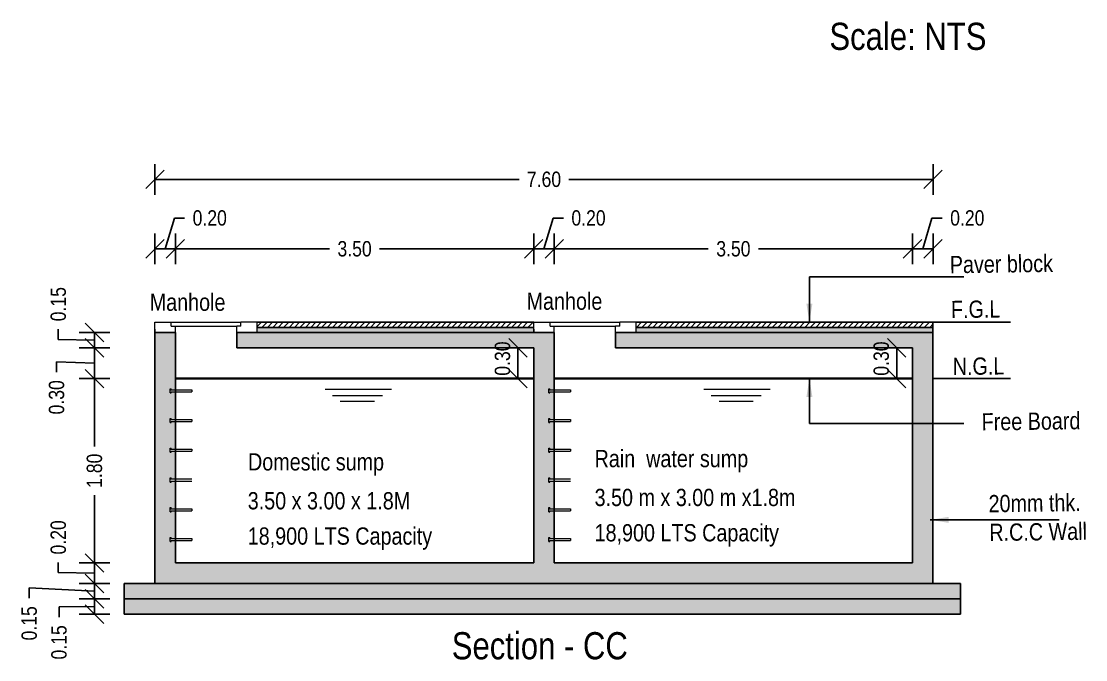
# Model space of a CAD drawing. Header units: metres. Extents: x -488 to 19274, y 1106 to 2071.
# Drawn here: x 19178.6 to 19192.34, y 1153.9 to 1162.14 of the extents above; entities that cross this region are included whole.
import ezdxf

# ---------------------------------------------------------------- set-up
doc = ezdxf.new("R2010")
doc.units = ezdxf.units.M
doc.header["$MEASUREMENT"] = 0
for name, color, linetype in [('arrow', 7, 'Continuous'), ('staircase', 52, 'Continuous'), ('text', 6, 'Continuous'), ('WALL', 251, 'Continuous')]:
    doc.layers.add(name, color=color, linetype=linetype)
for name, color, linetype, lineweight in [('Dimenion', 24, 'Continuous', 13), ('Ele 1', 3, 'Continuous', 35), ('Hatch', 8, 'Continuous', 5), ('Joinery', 5, 'Continuous', 9), ('Railing', 10, 'Continuous', 13), ('Slab', 8, 'Continuous', 9)]:
    doc.layers.add(name, color=color, linetype=linetype, lineweight=lineweight)
doc.styles.get("Standard").update_dxf_attribs({"font": 'swissc.ttf', "height": 0.23})
doc.dimstyles.get("Standard").update_dxf_attribs({"dimtxt": 1, "dimasz": 0.18, "dimexe": 0.18, "dimexo": 0.0625, "dimgap": 0.09, "dimtad": 0, "dimtih": 1, "dimtoh": 1, "dimdec": 4, "dimzin": 0, "dimdsep": 46, "dimtxsty": 'Standard', "dimcen": 0.09, "dimadec": 0, "dimazin": 0, "dimtfac": 1, "dimtdec": 4, "dimtofl": 0, "dimtmove": 0, "dimatfit": 3, "dimfxl": 0, "dimtolj": 1, "dimtzin": 0, "dimarcsym": 0})

# ---------------------------------------------------------------- blocks, each defined once
blk = doc.blocks.new('_OBLIQUE')
at = {"color": 0, "linetype": 'ByBlock'}
blk.add_line((-0.5, -0.5), (0.5, 0.5), dxfattribs=at)
blk = doc.blocks.new('*D42')
at = {"layer": 'Defpoints', "color": 0}
for p in [(9.318, 9.853), (9.349, 9.853), (9.351, 9.553)]:
    blk.add_point(p, dxfattribs=at)
at = {"layer": 'Dimenion', "lineweight": -2}
for p, q in [((9.349, 9.853), (9.168, 9.853)), ((9.318, 9.553), (9.318, 9.853)), ((9.351, 9.553), (9.168, 9.553))]:
    blk.add_line(p, q, dxfattribs=at)
at = {"layer": 'Dimenion', "lineweight": -2, "xscale": 0.18, "yscale": 0.18, "zscale": 0.18}
for p, rotation in [((9.318, 9.853), 90), ((9.318, 9.553), 270)]:
    blk.add_blockref('_OBLIQUE', p, dxfattribs=dict(at, rotation=rotation))
at = {"layer": 'Dimenion', "color": 3, "insert": (9.167, 9.748), "char_height": 0.15, "attachment_point": 5, "rotation": 90}
blk.add_mtext('\\A1;0.30', dxfattribs=at)
blk = doc.blocks.new('*D43')
at = {"layer": 'Defpoints', "color": 0}
for p in [(2.272, 9.853), (1.481, 9.553), (2.272, 9.553)]:
    blk.add_point(p, dxfattribs=at)
at = {"layer": 'Dimenion', "lineweight": -2}
for p, q in [((1.631, 9.853), (1.331, 9.853)), ((1.481, 9.853), (1.481, 9.553)), ((1.111, 9.615), (1.111, 9.715)), ((1.111, 9.715), (1.481, 9.703)), ((1.631, 9.553), (1.331, 9.553))]:
    blk.add_line(p, q, dxfattribs=at)
at = {"layer": 'Dimenion', "lineweight": -2, "xscale": 0.18, "yscale": 0.18, "zscale": 0.18}
for p, rotation in [((1.481, 9.853), 90), ((1.481, 9.553), 270)]:
    blk.add_blockref('_OBLIQUE', p, dxfattribs=dict(at, rotation=rotation))
at = {"layer": 'Dimenion', "color": 3, "insert": (1.111, 9.37), "char_height": 0.15, "attachment_point": 5, "rotation": 90}
blk.add_mtext('\\A1;0.30', dxfattribs=at)
blk = doc.blocks.new('*D44')
at = {"layer": 'Defpoints', "color": 0}
for p in [(2.272, 9.553), (1.481, 7.753), (2.272, 7.753)]:
    blk.add_point(p, dxfattribs=at)
at = {"layer": 'Dimenion', "lineweight": -2}
for p, q in [((1.631, 9.553), (1.331, 9.553)), ((1.481, 9.553), (1.481, 8.891)), ((1.481, 7.753), (1.481, 8.416)), ((1.631, 7.753), (1.331, 7.753))]:
    blk.add_line(p, q, dxfattribs=at)
at = {"layer": 'Dimenion', "lineweight": -2, "xscale": 0.18, "yscale": 0.18, "zscale": 0.18}
for p, rotation in [((1.481, 9.553), 90), ((1.481, 7.753), 270)]:
    blk.add_blockref('_OBLIQUE', p, dxfattribs=dict(at, rotation=rotation))
at = {"layer": 'Dimenion', "color": 3, "insert": (1.481, 8.653), "char_height": 0.15, "attachment_point": 5, "rotation": 90}
blk.add_mtext('\\A1;1.80', dxfattribs=at)
blk = doc.blocks.new('*D45')
at = {"layer": 'Defpoints', "color": 0}
for p in [(2.272, 7.753), (1.481, 7.553), (2.072, 7.553)]:
    blk.add_point(p, dxfattribs=at)
at = {"layer": 'Dimenion', "lineweight": -2}
for p, q in [((1.128, 7.759), (1.128, 7.659)), ((1.631, 7.753), (1.331, 7.753)), ((1.481, 7.753), (1.481, 7.553)), ((1.128, 7.659), (1.481, 7.653)), ((1.631, 7.553), (1.331, 7.553))]:
    blk.add_line(p, q, dxfattribs=at)
at = {"layer": 'Dimenion', "lineweight": -2, "xscale": 0.18, "yscale": 0.18, "zscale": 0.18}
for p, rotation in [((1.481, 7.753), 90), ((1.481, 7.553), 270)]:
    blk.add_blockref('_OBLIQUE', p, dxfattribs=dict(at, rotation=rotation))
at = {"layer": 'Dimenion', "color": 3, "insert": (1.128, 8.003), "char_height": 0.15, "attachment_point": 5, "rotation": 90}
blk.add_mtext('\\A1;0.20', dxfattribs=at)
blk = doc.blocks.new('*D46')
at = {"layer": 'Defpoints', "color": 0}
for p in [(1.772, 7.403), (1.481, 7.253), (1.772, 7.253)]:
    blk.add_point(p, dxfattribs=at)
at = {"layer": 'Dimenion', "lineweight": -2}
for p, q in [((1.631, 7.403), (1.331, 7.403)), ((1.481, 7.403), (1.481, 7.253)), ((1.135, 7.324), (1.481, 7.328)), ((1.135, 7.224), (1.135, 7.324)), ((1.631, 7.253), (1.331, 7.253))]:
    blk.add_line(p, q, dxfattribs=at)
at = {"layer": 'Dimenion', "lineweight": -2, "xscale": 0.18, "yscale": 0.18, "zscale": 0.18}
for p, rotation in [((1.481, 7.403), 90), ((1.481, 7.253), 270)]:
    blk.add_blockref('_OBLIQUE', p, dxfattribs=dict(at, rotation=rotation))
at = {"layer": 'Dimenion', "color": 3, "insert": (1.135, 6.978), "char_height": 0.15, "attachment_point": 5, "rotation": 90}
blk.add_mtext('\\A1;0.15', dxfattribs=at)
blk = doc.blocks.new('*D47')
at = {"layer": 'Defpoints', "color": 0}
for p in [(1.772, 7.553), (1.481, 7.403), (1.772, 7.403)]:
    blk.add_point(p, dxfattribs=at)
at = {"layer": 'Dimenion', "lineweight": -2}
for p, q in [((0.844, 7.409), (0.844, 7.509)), ((0.844, 7.509), (1.481, 7.478)), ((1.631, 7.553), (1.331, 7.553)), ((1.481, 7.553), (1.481, 7.403)), ((1.631, 7.403), (1.331, 7.403))]:
    blk.add_line(p, q, dxfattribs=at)
at = {"layer": 'Dimenion', "lineweight": -2, "xscale": 0.18, "yscale": 0.18, "zscale": 0.18}
for p, rotation in [((1.481, 7.553), 90), ((1.481, 7.403), 270)]:
    blk.add_blockref('_OBLIQUE', p, dxfattribs=dict(at, rotation=rotation))
at = {"layer": 'Dimenion', "color": 3, "insert": (0.844, 7.164), "char_height": 0.15, "attachment_point": 5, "rotation": 90}
blk.add_mtext('\\A1;0.15', dxfattribs=at)
blk = doc.blocks.new('*D58')
at = {"layer": 'Defpoints', "color": 0}
for p in [(5.618, 9.853), (5.649, 9.853), (5.651, 9.553)]:
    blk.add_point(p, dxfattribs=at)
at = {"layer": 'Dimenion', "lineweight": -2}
for p, q in [((5.649, 9.853), (5.468, 9.853)), ((5.618, 9.553), (5.618, 9.853)), ((5.651, 9.553), (5.468, 9.553))]:
    blk.add_line(p, q, dxfattribs=at)
at = {"layer": 'Dimenion', "lineweight": -2, "xscale": 0.18, "yscale": 0.18, "zscale": 0.18}
for p, rotation in [((5.618, 9.853), 90), ((5.618, 9.553), 270)]:
    blk.add_blockref('_OBLIQUE', p, dxfattribs=dict(at, rotation=rotation))
at = {"layer": 'Dimenion', "color": 3, "insert": (5.467, 9.748), "char_height": 0.15, "attachment_point": 5, "rotation": 90}
blk.add_mtext('\\A1;0.30', dxfattribs=at)
blk = doc.blocks.new('*D61')
at = {"layer": 'Defpoints', "color": 0}
for p in [(1.481, 10.003), (2.872, 10.003), (2.872, 9.853)]:
    blk.add_point(p, dxfattribs=at)
at = {"layer": 'Dimenion', "lineweight": -2}
for p, q in [((1.128, 10.034), (1.128, 9.934)), ((1.631, 10.003), (1.331, 10.003)), ((1.481, 9.853), (1.481, 10.003)), ((1.128, 9.934), (1.481, 9.928)), ((1.631, 9.853), (1.331, 9.853))]:
    blk.add_line(p, q, dxfattribs=at)
at = {"layer": 'Dimenion', "lineweight": -2, "xscale": 0.18, "yscale": 0.18, "zscale": 0.18}
for p, rotation in [((1.481, 10.003), 90), ((1.481, 9.853), 270)]:
    blk.add_blockref('_OBLIQUE', p, dxfattribs=dict(at, rotation=rotation))
at = {"layer": 'Dimenion', "color": 3, "insert": (1.128, 10.279), "char_height": 0.15, "attachment_point": 5, "rotation": 90}
blk.add_mtext('\\A1;0.15', dxfattribs=at)
blk = doc.blocks.new('*D62')
at = {"layer": 'Defpoints', "color": 0}
for p in [(2.272, 10.819), (2.072, 10.003), (2.272, 10.003)]:
    blk.add_point(p, dxfattribs=at)
at = {"layer": 'Dimenion', "lineweight": -2}
for p, q in [((2.262, 11.12), (2.172, 10.819)), ((2.362, 11.12), (2.262, 11.12)), ((2.072, 10.669), (2.072, 10.969)), ((2.272, 10.669), (2.272, 10.969)), ((2.072, 10.819), (2.272, 10.819))]:
    blk.add_line(p, q, dxfattribs=at)
at = {"layer": 'Dimenion', "lineweight": -2, "xscale": 0.18, "yscale": 0.18, "zscale": 0.18, "rotation": 180}
blk.add_blockref('_OBLIQUE', (2.072, 10.819), dxfattribs=at)
at = {"layer": 'Dimenion', "lineweight": -2, "xscale": 0.18, "yscale": 0.18, "zscale": 0.18}
blk.add_blockref('_OBLIQUE', (2.272, 10.819), dxfattribs=at)
at = {"layer": 'Dimenion', "color": 3, "insert": (2.607, 11.12), "char_height": 0.15, "attachment_point": 5}
blk.add_mtext('\\A1;0.20', dxfattribs=at)
blk = doc.blocks.new('*D63')
at = {"layer": 'Defpoints', "color": 0}
for p in [(5.772, 10.819), (2.272, 10.003), (5.772, 10.003)]:
    blk.add_point(p, dxfattribs=at)
at = {"layer": 'Dimenion', "lineweight": -2}
for p, q in [((2.272, 10.669), (2.272, 10.969)), ((5.772, 10.669), (5.772, 10.969)), ((2.272, 10.819), (3.777, 10.819)), ((5.772, 10.819), (4.266, 10.819))]:
    blk.add_line(p, q, dxfattribs=at)
at = {"layer": 'Dimenion', "lineweight": -2, "xscale": 0.18, "yscale": 0.18, "zscale": 0.18, "rotation": 180}
blk.add_blockref('_OBLIQUE', (2.272, 10.819), dxfattribs=at)
at = {"layer": 'Dimenion', "lineweight": -2, "xscale": 0.18, "yscale": 0.18, "zscale": 0.18}
blk.add_blockref('_OBLIQUE', (5.772, 10.819), dxfattribs=at)
at = {"layer": 'Dimenion', "color": 3, "insert": (4.022, 10.819), "char_height": 0.15, "attachment_point": 5}
blk.add_mtext('\\A1;3.50', dxfattribs=at)
blk = doc.blocks.new('*D64')
at = {"layer": 'Defpoints', "color": 0}
for p in [(5.972, 10.819), (5.772, 9.853), (5.972, 9.853)]:
    blk.add_point(p, dxfattribs=at)
at = {"layer": 'Dimenion', "lineweight": -2}
for p, q in [((5.962, 11.12), (5.872, 10.819)), ((6.062, 11.12), (5.962, 11.12)), ((5.772, 10.669), (5.772, 10.969)), ((5.972, 10.669), (5.972, 10.969)), ((5.772, 10.819), (5.972, 10.819))]:
    blk.add_line(p, q, dxfattribs=at)
at = {"layer": 'Dimenion', "lineweight": -2, "xscale": 0.18, "yscale": 0.18, "zscale": 0.18, "rotation": 180}
blk.add_blockref('_OBLIQUE', (5.772, 10.819), dxfattribs=at)
at = {"layer": 'Dimenion', "lineweight": -2, "xscale": 0.18, "yscale": 0.18, "zscale": 0.18}
blk.add_blockref('_OBLIQUE', (5.972, 10.819), dxfattribs=at)
at = {"layer": 'Dimenion', "color": 3, "insert": (6.307, 11.12), "char_height": 0.15, "attachment_point": 5}
blk.add_mtext('\\A1;0.20', dxfattribs=at)
blk = doc.blocks.new('*D65')
at = {"layer": 'Defpoints', "color": 0}
for p in [(9.472, 10.819), (5.972, 9.853), (9.472, 9.853)]:
    blk.add_point(p, dxfattribs=at)
at = {"layer": 'Dimenion', "lineweight": -2}
for p, q in [((5.972, 10.669), (5.972, 10.969)), ((9.472, 10.669), (9.472, 10.969)), ((5.972, 10.819), (7.477, 10.819)), ((9.472, 10.819), (7.966, 10.819))]:
    blk.add_line(p, q, dxfattribs=at)
at = {"layer": 'Dimenion', "lineweight": -2, "xscale": 0.18, "yscale": 0.18, "zscale": 0.18, "rotation": 180}
blk.add_blockref('_OBLIQUE', (5.972, 10.819), dxfattribs=at)
at = {"layer": 'Dimenion', "lineweight": -2, "xscale": 0.18, "yscale": 0.18, "zscale": 0.18}
blk.add_blockref('_OBLIQUE', (9.472, 10.819), dxfattribs=at)
at = {"layer": 'Dimenion', "color": 3, "insert": (7.722, 10.819), "char_height": 0.15, "attachment_point": 5}
blk.add_mtext('\\A1;3.50', dxfattribs=at)
blk = doc.blocks.new('*D66')
at = {"layer": 'Defpoints', "color": 0}
for p in [(9.672, 10.819), (9.472, 9.853), (9.672, 9.853)]:
    blk.add_point(p, dxfattribs=at)
at = {"layer": 'Dimenion', "lineweight": -2}
for p, q in [((9.662, 11.12), (9.572, 10.819)), ((9.762, 11.12), (9.662, 11.12)), ((9.472, 10.669), (9.472, 10.969)), ((9.672, 10.669), (9.672, 10.969)), ((9.472, 10.819), (9.672, 10.819))]:
    blk.add_line(p, q, dxfattribs=at)
at = {"layer": 'Dimenion', "lineweight": -2, "xscale": 0.18, "yscale": 0.18, "zscale": 0.18, "rotation": 180}
blk.add_blockref('_OBLIQUE', (9.472, 10.819), dxfattribs=at)
at = {"layer": 'Dimenion', "lineweight": -2, "xscale": 0.18, "yscale": 0.18, "zscale": 0.18}
blk.add_blockref('_OBLIQUE', (9.672, 10.819), dxfattribs=at)
at = {"layer": 'Dimenion', "color": 3, "insert": (10.007, 11.12), "char_height": 0.15, "attachment_point": 5}
blk.add_mtext('\\A1;0.20', dxfattribs=at)
blk = doc.blocks.new('*D67')
at = {"layer": 'Defpoints', "color": 0}
for p in [(9.672, 11.497), (2.072, 10.003), (9.672, 10.003)]:
    blk.add_point(p, dxfattribs=at)
at = {"layer": 'Dimenion', "lineweight": -2}
for p, q in [((2.072, 11.347), (2.072, 11.647)), ((9.672, 11.347), (9.672, 11.647)), ((2.072, 11.497), (5.628, 11.497)), ((9.672, 11.497), (6.116, 11.497))]:
    blk.add_line(p, q, dxfattribs=at)
at = {"layer": 'Dimenion', "lineweight": -2, "xscale": 0.18, "yscale": 0.18, "zscale": 0.18, "rotation": 180}
blk.add_blockref('_OBLIQUE', (2.072, 11.497), dxfattribs=at)
at = {"layer": 'Dimenion', "lineweight": -2, "xscale": 0.18, "yscale": 0.18, "zscale": 0.18}
blk.add_blockref('_OBLIQUE', (9.672, 11.497), dxfattribs=at)
at = {"layer": 'Dimenion', "color": 3, "insert": (5.872, 11.497), "char_height": 0.15, "attachment_point": 5}
blk.add_mtext('\\A1;7.60', dxfattribs=at)
blk = doc.blocks.new('zw$3195')
at = {"layer": 'Hatch'}
h = blk.add_hatch(dxfattribs=at)
h.set_pattern_fill('ANSI31', color=256, scale=0.3)
h.set_pattern_definition([(45, (-766.90048, 705.158287), (-0.0265165043, 0.0265165043), [])])
h.paths.add_polyline_path([(6.77174, 10.05311), (9.67174, 10.05311), (9.67174, 10.10311), (6.77174, 10.10311)])
h.paths.add_polyline_path([(3.07174, 10.05311), (5.77174, 10.05311), (5.77174, 10.10311), (3.07174, 10.10311)])
h = blk.add_hatch(dxfattribs=at)
h.set_pattern_fill('AR-SAND', color=256, scale=0.1)
h.set_pattern_definition([(37.5, (1.77174, 7.25311), (-0.0062993, 0.1926824), [0, -0.152, 0, -0.17, 0, -0.1625]), (7.5, (1.77174, 7.25311), (0.176978, 0.2822146), [0, -0.082, 0, -0.137, 0, -0.0525]), (327.5, (1.64874, 7.25311), (0.3111274, 0.0007486), [0, -0.05, 0, -0.18, 0, -0.235]), (317.5, (1.64874, 7.25311), (0.300362, 0.087997), [0, -0.025, 0, -0.118, 0, -0.135])])
h.paths.add_polyline_path([(1.77174, 7.55311), (1.77174, 7.40311), (9.94123, 7.40311), (9.94123, 7.55311), (9.67174, 7.55311), (2.07174, 7.55311)])
h.paths.add_polyline_path([(1.77174, 7.25311), (9.94123, 7.25311), (9.94123, 7.40311), (1.77174, 7.40311)])
h.paths.add_polyline_path([(9.67174, 10.00311), (9.67174, 10.05311), (6.77174, 10.05311), (6.77174, 10.00311)])
h.paths.add_polyline_path([(5.77174, 10.00311), (5.77174, 10.05311), (3.07174, 10.05311), (3.07174, 10.00311)])
h = blk.add_hatch(dxfattribs=at)
h.set_pattern_fill('CONC', color=256, scale=0.5)
h.set_pattern_definition([(0, (2.54674, 7.8731), (0, 0.5), [0, -0.5]), (0, (2.55174, 7.6981), (0, 0.5), [0, -0.5]), (0, (2.56674, 7.9681), (0, 0.5), [0, -0.5]), (338.1986, (2.30674, 7.81311), (1.5000001, -0.5), [0.053851, -2.63873]), (216.8699, (2.35674, 7.79311), (1.5, 1.0000001), [0.025, -2.475]), (130.6013, (2.336737, 7.778113), (2.5000002, -2.9999995), [0.046097, -4.563674]), (206.565, (2.17174, 7.71811), (-0.4999996, -0.5000007), [0.01118, -1.106853]), (326.3099, (2.16174, 7.71311), (0.9999998, -0.5000007), [0.018028, -1.784748]), (108.435, (2.17674, 7.70311), (-0.4999992, 1.0000002), [0.015811, -1.565327]), (225, (2.49174, 7.6681), (-1e-16, -0.5), [0.021213, -0.685893]), (0, (2.47674, 7.6531), (0.5, 0.5), [0.03, -0.47]), (135, (2.50674, 7.6531), (-0.5, 1e-16), [0.021213, -0.685893]), (251.565, (2.43174, 7.98811), (0.4999992, 1.0000002), [0.015811, -1.565327]), (0, (2.42674, 7.9731), (0.5, 0.5), [0.025, -0.475]), (143.1301, (2.45174, 7.97311), (-1.5, 1), [0.025, -2.475]), (213.6901, (2.16674, 7.99311), (0.9999998, 0.5000007), [0.018028, -1.784748]), (341.565, (2.15174, 7.98311), (-1.0000002, 0.4999992), [0.031623, -1.549516]), (126.8699, (2.18174, 7.97311), (1.0000001, -1.5), [0.025, -2.475]), (0, (2.31174, 7.9731), (0, 0.5), [0, -0.5]), (0, (2.17674, 7.8431), (0, 0.5), [0, -0.5]), (0, (2.31674, 7.6581), (0, 0.5), [0, -0.5]), (0, (2.45174, 7.8131), (0, 0.5), [0, -0.5]), (0, (2.30674, 7.8981), (0, 0.5), [0, -0.5]), (0, (2.19674, 7.9131), (0, 0.5), [0, -0.5]), (0, (2.24174, 7.8831), (0, 0.5), [0, -0.5]), (0, (2.22174, 7.7631), (0, 0.5), [0, -0.5]), (0, (2.10174, 7.7831), (0, 0.5), [0, -0.5]), (0, (2.10674, 7.8981), (0, 0.5), [0, -0.5]), (0, (2.09174, 8.0081), (0, 0.5), [0, -0.5]), (0, (2.24674, 8.0281), (0, 0.5), [0, -0.5]), (0, (2.35674, 8.0481), (0, 0.5), [0, -0.5]), (0, (2.53174, 8.0281), (0, 0.5), [0, -0.5]), (0, (2.41174, 7.8731), (0, 0.5), [0, -0.5]), (0, (2.36174, 7.9631), (0, 0.5), [0, -0.5]), (0, (2.40174, 7.7231), (0, 0.5), [0, -0.5]), (0, (2.25174, 7.6981), (0, 0.5), [0, -0.5]), (0, (2.40174, 7.5881), (0, 0.5), [0, -0.5]), (0, (2.23674, 7.6181), (0, 0.5), [0, -0.5]), (0, (2.07674, 7.6031), (0, 0.5), [0, -0.5]), (0, (2.13674, 7.5781), (0, 0.5), [0, -0.5]), (0, (2.14174, 7.6481), (0, 0.5), [0, -0.5]), (0, (2.47674, 7.5681), (0, 0.5), [0, -0.5]), (0, (2.53674, 7.7731), (0, 0.5), [0, -0.5]), (0, (2.51174, 7.9231), (0, 0.5), [0, -0.5]), (0, (2.28174, 7.5631), (0, 0.5), [0, -0.5])])
h.paths.add_polyline_path([(2.07174, 7.55311), (2.07174, 10.00311), (2.27174, 10.00311), (2.27174, 9.55311), (2.27174, 9.44311), (2.23051, 9.44311), (2.23051, 9.45311), (2.22051, 9.45311), (2.22051, 9.44311), (2.22051, 9.41311), (2.23051, 9.41311), (2.23051, 9.42311), (2.27174, 9.42311), (2.27174, 9.15311), (2.23051, 9.15311), (2.23051, 9.16311), (2.22051, 9.16311), (2.22051, 9.15311), (2.22051, 9.12311), (2.23051, 9.12311), (2.23051, 9.13311), (2.27174, 9.13311), (2.27174, 8.86311), (2.23051, 8.86311), (2.23051, 8.87311), (2.22051, 8.87311), (2.22051, 8.86311), (2.22051, 8.83311), (2.23051, 8.83311), (2.23051, 8.84311), (2.27174, 8.84311), (2.27174, 8.57311), (2.23051, 8.57311), (2.23051, 8.58311), (2.22051, 8.58311), (2.22051, 8.57311), (2.22051, 8.54311), (2.23051, 8.54311), (2.23051, 8.55311), (2.27174, 8.55311), (2.27174, 8.28311), (2.23051, 8.28311), (2.23051, 8.29311), (2.22051, 8.29311), (2.22051, 8.28311), (2.22051, 8.25311), (2.23051, 8.25311), (2.23051, 8.26311), (2.27174, 8.26311), (2.27174, 7.99311), (2.23051, 7.99311), (2.23051, 8.00311), (2.22051, 8.00311), (2.22051, 7.99311), (2.22051, 7.96311), (2.23051, 7.96311), (2.23051, 7.97311), (2.27174, 7.97311), (2.27174, 7.75311), (5.77174, 7.75311), (5.77174, 9.55311), (5.77174, 9.85311), (2.87174, 9.85311), (2.87174, 10.00311), (3.07174, 10.00311), (5.77174, 10.00311), (5.97174, 10.00311), (5.97174, 9.55311), (5.97174, 9.44311), (5.93051, 9.44311), (5.93051, 9.45311), (5.92051, 9.45311), (5.92051, 9.44311), (5.92051, 9.41311), (5.93051, 9.41311), (5.93051, 9.42311), (5.97174, 9.42311), (5.97174, 9.15311), (5.93051, 9.15311), (5.93051, 9.16311), (5.92051, 9.16311), (5.92051, 9.15311), (5.92051, 9.12311), (5.93051, 9.12311), (5.93051, 9.13311), (5.97174, 9.13311), (5.97174, 8.86311), (5.93051, 8.86311), (5.93051, 8.87311), (5.92051, 8.87311), (5.92051, 8.86311), (5.92051, 8.83311), (5.93051, 8.83311), (5.93051, 8.84311), (5.97174, 8.84311), (5.97174, 8.57311), (5.93051, 8.57311), (5.93051, 8.58311), (5.92051, 8.58311), (5.92051, 8.57311), (5.92051, 8.54311), (5.93051, 8.54311), (5.93051, 8.55311), (5.97174, 8.55311), (5.97174, 8.28311), (5.93051, 8.28311), (5.93051, 8.29311), (5.92051, 8.29311), (5.92051, 8.28311), (5.92051, 8.25311), (5.93051, 8.25311), (5.93051, 8.26311), (5.97174, 8.26311), (5.97174, 7.99311), (5.93051, 7.99311), (5.93051, 8.00311), (5.92051, 8.00311), (5.92051, 7.99311), (5.92051, 7.96311), (5.93051, 7.96311), (5.93051, 7.97311), (5.97174, 7.97311), (5.97174, 7.75311), (9.47174, 7.75311), (9.47174, 9.55311), (9.47174, 9.85311), (6.57174, 9.85311), (6.57174, 10.00311), (6.77174, 10.00311), (9.67174, 10.00311), (9.67174, 7.55311)])
h.paths.add_polyline_path([(7.80399, 9.51548), (8.0339, 9.51548), (8.0339, 9.98124), (7.80399, 9.98124)], flags=24)
h.paths.add_polyline_path([(8.7703, 9.27782), (8.7703, 8.97291), (10.2265, 8.97291), (10.2265, 9.27782)], flags=24)
at = {"layer": 'Dimenion', "color": 0}
blk.add_line((2.07174, 7.55311), (9.67174, 7.55311), dxfattribs=at)
at = {"layer": 'Ele 1'}
for p, q in [((2.27174, 9.55311), (5.77174, 9.55311)), ((5.97174, 9.55311), (9.47174, 9.55311))]:
    blk.add_line(p, q, dxfattribs=at)
at = {"layer": 'Hatch'}
for p, q in [((3.73291, 9.45048), (4.38101, 9.45048)), ((3.80661, 9.38762), (4.29431, 9.38762)), ((7.43291, 9.45048), (8.08101, 9.45048)), ((7.50661, 9.38762), (7.99431, 9.38762)), ((3.882, 9.3312), (4.21548, 9.3312)), ((7.582, 9.3312), (7.91548, 9.3312))]:
    blk.add_line(p, q, dxfattribs=at)
at = {"layer": 'Joinery'}
for p, q in [((2.07174, 10.10311), (2.23174, 10.10311)), ((2.07174, 10.00311), (2.07174, 10.10311)), ((2.23174, 10.06311), (2.23174, 10.10311)), ((3.07174, 10.10311), (2.91174, 10.10311)), ((2.91174, 10.06311), (2.91174, 10.10311)), ((3.07174, 10.00311), (3.07174, 10.10311)), ((5.77174, 10.10311), (5.93174, 10.10311)), ((5.77174, 10.00311), (5.77174, 10.10311)), ((5.93174, 10.06311), (5.93174, 10.10311)), ((6.77174, 10.10311), (6.61174, 10.10311)), ((6.61174, 10.06311), (6.61174, 10.10311)), ((6.77174, 10.00311), (6.77174, 10.10311)), ((2.23174, 10.06311), (2.27174, 10.06311)), ((2.27174, 10.00311), (2.27174, 10.06311)), ((2.91174, 10.06311), (2.87174, 10.06311)), ((2.87174, 10.00311), (2.87174, 10.06311)), ((5.93174, 10.06311), (5.97174, 10.06311)), ((5.97174, 10.00311), (5.97174, 10.06311)), ((6.61174, 10.06311), (6.57174, 10.06311)), ((6.57174, 10.00311), (6.57174, 10.06311))]:
    blk.add_line(p, q, dxfattribs=at)
at = {"layer": 'Railing'}
for p, q in [((2.23174, 10.10311), (2.91174, 10.10311)), ((5.93174, 10.10311), (6.61174, 10.10311)), ((2.27174, 10.06311), (2.87174, 10.06311)), ((5.97174, 10.06311), (6.57174, 10.06311))]:
    blk.add_line(p, q, dxfattribs=at)
at = {"layer": 'Slab'}
for p, q in [((2.22051, 9.41311), (2.22051, 9.45311)), ((2.22051, 9.45311), (2.23051, 9.45311)), ((2.22051, 9.44311), (2.43051, 9.44311)), ((2.22051, 9.41311), (2.23051, 9.41311)), ((2.23051, 9.44311), (2.23051, 9.45311)), ((2.23051, 9.42311), (2.43051, 9.42311)), ((2.23051, 9.41311), (2.23051, 9.42311)), ((2.43051, 9.44311), (2.43051, 9.42311)), ((5.92051, 9.41311), (5.92051, 9.45311)), ((5.92051, 9.45311), (5.93051, 9.45311)), ((5.92051, 9.44311), (6.13051, 9.44311)), ((5.92051, 9.41311), (5.93051, 9.41311)), ((5.93051, 9.44311), (5.93051, 9.45311)), ((5.93051, 9.42311), (6.13051, 9.42311)), ((5.93051, 9.41311), (5.93051, 9.42311)), ((6.13051, 9.44311), (6.13051, 9.42311)), ((2.22051, 9.12311), (2.22051, 9.16311)), ((2.22051, 9.16311), (2.23051, 9.16311)), ((2.22051, 9.15311), (2.43051, 9.15311)), ((2.23051, 9.15311), (2.23051, 9.16311)), ((2.43051, 9.15311), (2.43051, 9.13311)), ((5.92051, 9.12311), (5.92051, 9.16311)), ((5.92051, 9.16311), (5.93051, 9.16311)), ((5.92051, 9.15311), (6.13051, 9.15311)), ((5.93051, 9.15311), (5.93051, 9.16311)), ((6.13051, 9.15311), (6.13051, 9.13311)), ((2.22051, 9.12311), (2.23051, 9.12311)), ((2.23051, 9.13311), (2.43051, 9.13311)), ((2.23051, 9.12311), (2.23051, 9.13311)), ((5.92051, 9.12311), (5.93051, 9.12311)), ((5.93051, 9.13311), (6.13051, 9.13311)), ((5.93051, 9.12311), (5.93051, 9.13311)), ((2.22051, 8.83311), (2.22051, 8.87311)), ((2.22051, 8.87311), (2.23051, 8.87311)), ((2.22051, 8.86311), (2.43051, 8.86311)), ((2.23051, 8.86311), (2.23051, 8.87311)), ((2.23051, 8.86311), (2.43051, 8.86311)), ((2.23051, 8.84311), (2.43051, 8.84311)), ((2.23051, 8.83311), (2.23051, 8.84311)), ((2.43051, 8.86311), (2.43051, 8.84311)), ((5.92051, 8.83311), (5.92051, 8.87311)), ((5.92051, 8.87311), (5.93051, 8.87311)), ((5.92051, 8.86311), (6.13051, 8.86311)), ((5.93051, 8.86311), (5.93051, 8.87311)), ((5.93051, 8.86311), (6.13051, 8.86311)), ((5.93051, 8.84311), (6.13051, 8.84311)), ((5.93051, 8.83311), (5.93051, 8.84311)), ((6.13051, 8.86311), (6.13051, 8.84311)), ((2.22051, 8.83311), (2.23051, 8.83311)), ((5.92051, 8.83311), (5.93051, 8.83311)), ((2.22051, 8.54311), (2.22051, 8.58311)), ((2.22051, 8.58311), (2.23051, 8.58311)), ((2.22051, 8.57311), (2.43051, 8.57311)), ((2.22051, 8.54311), (2.23051, 8.54311)), ((2.23051, 8.57311), (2.23051, 8.58311)), ((2.23051, 8.57311), (2.43051, 8.57311)), ((2.23051, 8.55311), (2.43051, 8.55311)), ((2.23051, 8.54311), (2.23051, 8.55311)), ((5.92051, 8.54311), (5.92051, 8.58311)), ((5.92051, 8.58311), (5.93051, 8.58311)), ((5.92051, 8.57311), (6.13051, 8.57311)), ((5.92051, 8.54311), (5.93051, 8.54311)), ((5.93051, 8.57311), (5.93051, 8.58311)), ((5.93051, 8.57311), (6.13051, 8.57311)), ((5.93051, 8.55311), (6.13051, 8.55311)), ((5.93051, 8.54311), (5.93051, 8.55311)), ((2.22051, 8.25311), (2.22051, 8.29311)), ((2.22051, 8.29311), (2.23051, 8.29311)), ((2.22051, 8.28311), (2.43051, 8.28311)), ((2.22051, 8.25311), (2.23051, 8.25311)), ((2.23051, 8.28311), (2.23051, 8.29311)), ((2.23051, 8.28311), (2.43051, 8.28311)), ((2.23051, 8.26311), (2.43051, 8.26311)), ((2.23051, 8.25311), (2.23051, 8.26311)), ((2.43051, 8.28311), (2.43051, 8.26311)), ((5.92051, 8.25311), (5.92051, 8.29311)), ((5.92051, 8.29311), (5.93051, 8.29311)), ((5.92051, 8.28311), (6.13051, 8.28311)), ((5.92051, 8.25311), (5.93051, 8.25311)), ((5.93051, 8.28311), (5.93051, 8.29311)), ((5.93051, 8.28311), (6.13051, 8.28311)), ((5.93051, 8.26311), (6.13051, 8.26311)), ((5.93051, 8.25311), (5.93051, 8.26311)), ((6.13051, 8.28311), (6.13051, 8.26311)), ((2.22051, 7.96311), (2.22051, 8.00311)), ((2.22051, 8.00311), (2.23051, 8.00311)), ((2.22051, 7.99311), (2.43051, 7.99311)), ((2.22051, 7.96311), (2.23051, 7.96311)), ((2.23051, 7.99311), (2.23051, 8.00311)), ((2.23051, 7.99311), (2.43051, 7.99311)), ((2.23051, 7.97311), (2.43051, 7.97311)), ((2.23051, 7.96311), (2.23051, 7.97311)), ((2.43051, 7.99311), (2.43051, 7.97311)), ((5.92051, 7.96311), (5.92051, 8.00311)), ((5.92051, 8.00311), (5.93051, 8.00311)), ((5.92051, 7.99311), (6.13051, 7.99311)), ((5.92051, 7.96311), (5.93051, 7.96311)), ((5.93051, 7.99311), (5.93051, 8.00311)), ((5.93051, 7.99311), (6.13051, 7.99311)), ((5.93051, 7.97311), (6.13051, 7.97311)), ((5.93051, 7.96311), (5.93051, 7.97311)), ((6.13051, 7.99311), (6.13051, 7.97311))]:
    blk.add_line(p, q, dxfattribs=at)
at = {"layer": 'staircase'}
for p, q in [((3.07174, 10.10311), (5.77174, 10.10311)), ((6.77174, 10.10311), (10.43039, 10.10311)), ((9.67174, 10.00311), (9.67174, 10.10311)), ((2.07174, 10.00311), (2.07174, 10.03645)), ((3.07174, 10.05311), (5.77174, 10.05311)), ((5.77174, 10.00311), (5.77174, 10.03645)), ((6.77174, 10.05311), (9.67174, 10.05311)), ((9.67174, 9.55311), (10.43039, 9.55311)), ((1.77174, 7.55311), (9.94123, 7.55311)), ((1.77174, 7.55311), (1.77174, 7.25311)), ((9.94123, 7.25311), (9.94123, 7.55311)), ((1.77174, 7.40311), (9.94123, 7.40311)), ((1.77174, 7.25311), (9.94123, 7.25311))]:
    blk.add_line(p, q, dxfattribs=at)
at = {"layer": 'WALL', "color": 0}
for p, q in [((2.07174, 7.55311), (2.07174, 10.00311)), ((2.07174, 10.00311), (2.1384, 10.00311)), ((2.07174, 10.00311), (2.27174, 10.00311)), ((2.27174, 7.75311), (2.27174, 10.00311)), ((2.87174, 10.00311), (5.97174, 10.00311)), ((2.87174, 10.00311), (2.87174, 9.85311)), ((5.77174, 10.00311), (5.8384, 10.00311)), ((5.77174, 10.00311), (5.97174, 10.00311)), ((5.97174, 10.00311), (5.97174, 7.75311)), ((6.57174, 10.00311), (9.67174, 10.00311)), ((6.57174, 10.00311), (6.57174, 9.85311)), ((9.67174, 7.55311), (9.67174, 10.00311)), ((2.87174, 9.85311), (5.77174, 9.85311)), ((5.77174, 9.85311), (5.77174, 7.75311)), ((6.57174, 9.85311), (9.47174, 9.85311)), ((9.47174, 7.75311), (9.47174, 9.85311)), ((2.27174, 7.75311), (5.77174, 7.75311)), ((5.97174, 7.75311), (9.47174, 7.75311))]:
    blk.add_line(p, q, dxfattribs=at)
at = {"layer": 'text'}
for s, p in [('Rain  water sump', (6.36617, 8.68822)), ('  Domestic sump', (2.87362, 8.65612)), ('3.50 x 3.00 x 1.8M ', (2.97809, 8.27638)), ('3.50 m x 3.00 m x1.8m', (6.36617, 8.30849)), ('18,900 LTS Capacity', (6.36617, 7.96395)), ('18,900 LTS Capacity', (2.97809, 7.93185))]:
    blk.add_text(s, height=0.1683609, dxfattribs=at).set_placement(p)
at = {"layer": 'text', "char_height": 0.1683609, "width": 3.8320968, "attachment_point": 1, "rotation": 0.758811}
for s, insert in [('{\\W8.53342;   }Paver block', (8.4623, 10.73124)), ('{\\W7.63291;    }F.G.L', (8.20925, 10.28962)), ('{\\W7.55864;    }N.G.L', (8.24237, 9.73379)), ('{\\W8.80205;   }Free Board', (8.72992, 9.19548)), ('{\\W8.77884;   }20mm thk.\\P{\\W8.80074;   }R.C.C Wall', (8.8016, 8.39734))]:
    blk.add_mtext(s, dxfattribs=dict(at, insert=insert))
at = {"layer": 'text', "char_height": 0.1683609, "width": 14.1002038, "attachment_point": 1}
for insert in [(-0.74128, 10.39305), (-4.4227, 10.38271)]:
    blk.add_mtext('{\\W9.24275;             }Manhole', dxfattribs=dict(at, insert=insert))
at = {"layer": 'Dimenion'}
for p1, p2, distance, picture, middle in [((2.07174, 10.00311), (9.67174, 10.00311), 1.49436, '*D67', (5.87174, 11.49747)), ((2.07174, 10.00311), (2.27174, 10.00311), 0.81552, '*D62', (2.41221, 11.12022)), ((5.77174, 9.85311), (5.97174, 9.85311), 0.96552, '*D64', (6.11221, 11.12022)), ((9.47174, 9.85311), (9.67174, 9.85311), 0.96552, '*D66', (9.81221, 11.12022)), ((2.27174, 10.00311), (5.77174, 10.00311), 0.81552, '*D63', (4.02174, 10.81863)), ((5.97174, 9.85311), (9.47174, 9.85311), 0.96552, '*D65', (7.72174, 10.81863))]:
    dim = blk.add_aligned_dim(p1=p1, p2=p2, distance=distance, dimstyle='Standard', override={"dimtxt": 0.15, "dimgap": 0.05, "dimtad": 0, "dimblk": 'OBLIQUE', "dimclrt": 3}, dxfattribs=at)
    dim.commit()
    dim.dimension.update_dxf_attribs({"geometry": picture, "text_midpoint": middle})
for base, p1, p2, override, picture, middle, dimtype in [((1.48112, 10.00311), (2.87174, 9.85311), (2.87174, 10.00311), {"dimtxt": 0.15, "dimgap": 0.05, "dimtad": 0, "dimblk": 'OBLIQUE', "dimclrt": 3}, '*D61', (1.12848, 10.08391), 129), ((1.48112, 9.55311), (2.27174, 9.85311), (2.27174, 9.55311), {"dimtxt": 0.15, "dimgap": 0.05, "dimtad": 0, "dimblk": 'OBLIQUE', "dimclrt": 3}, '*D43', (1.11098, 9.56465), 128), ((5.61809, 9.85311), (5.6513, 9.55311), (5.64881, 9.85311), {"dimgap": 0.05, "dimtad": 0, "dimblk": 'OBLIQUE', "dimclrt": 3}, '*D58', (5.46727, 9.74836), 128), ((9.31809, 9.85311), (9.3513, 9.55311), (9.34881, 9.85311), {"dimgap": 0.05, "dimtad": 0, "dimblk": 'OBLIQUE', "dimclrt": 3}, '*D42', (9.16727, 9.74836), 128), ((1.48112, 7.55311), (2.27174, 7.75311), (2.07174, 7.55311), {"dimtxt": 0.15, "dimgap": 0.05, "dimtad": 0, "dimblk": 'OBLIQUE', "dimclrt": 3}, '*D45', (1.12848, 7.80891), 128), ((1.48112, 7.40311), (1.77174, 7.55311), (1.77174, 7.40311), {"dimtxt": 0.15, "dimgap": 0.05, "dimtad": 0, "dimblk": 'OBLIQUE', "dimclrt": 3}, '*D47', (0.84446, 7.35931), 128), ((1.48112, 7.25311), (1.77174, 7.40311), (1.77174, 7.25311), {"dimtxt": 0.15, "dimgap": 0.05, "dimtad": 0, "dimblk": 'OBLIQUE', "dimclrt": 3}, '*D46', (1.13535, 7.17387), 128)]:
    dim = blk.add_linear_dim(base=base, p1=p1, p2=p2, angle=90, dimstyle='Standard', override=override, dxfattribs=at)
    dim.commit()
    dim.dimension.update_dxf_attribs({"geometry": picture, "text_midpoint": middle, "dimtype": dimtype})
dim = blk.add_linear_dim(base=(1.48112, 7.75311), p1=(2.27174, 9.55311), p2=(2.27174, 7.75311), angle=90, dimstyle='Standard', override={"dimtxt": 0.15, "dimgap": 0.05, "dimtad": 0, "dimblk": 'OBLIQUE', "dimclrt": 3}, dxfattribs=at)
dim.commit()
dim.dimension.update_dxf_attribs({"geometry": '*D44', "text_midpoint": (1.48112, 8.65311)})
at = {"layer": 'arrow'}
for points in [[(8.46473, 10.10511), (8.46473, 10.54464), (9.97239, 10.54464)], [(8.46473, 9.55311), (8.46473, 9.11358), (9.97239, 9.11358)], [(9.64508, 8.1739), (10.90343, 8.1739)]]:
    blk.add_leader(points, dimstyle='Standard', override={"dimtad": 0}, dxfattribs=at)

msp = doc.modelspace()

# ---------------------------------------------------------------- block references
at = {"xscale": 1.321566055012498, "yscale": 1.321566055012498, "zscale": 1.321566055012498}
msp.add_blockref('zw$3195', (19177.58739, 1144.90258), dxfattribs=at)

# ---------------------------------------------------------------- texts
at = {"char_height": 0.35, "attachment_point": 1}
for s, insert, width in [('Scale: NTS', (19189.03206, 1162.11745), 14.7544102), ('Section - CC', (19184.15711, 1154.25611), 18.7154169)]:
    msp.add_mtext(s, dxfattribs=dict(at, insert=insert, width=width))

doc.saveas('drawing.dxf')
